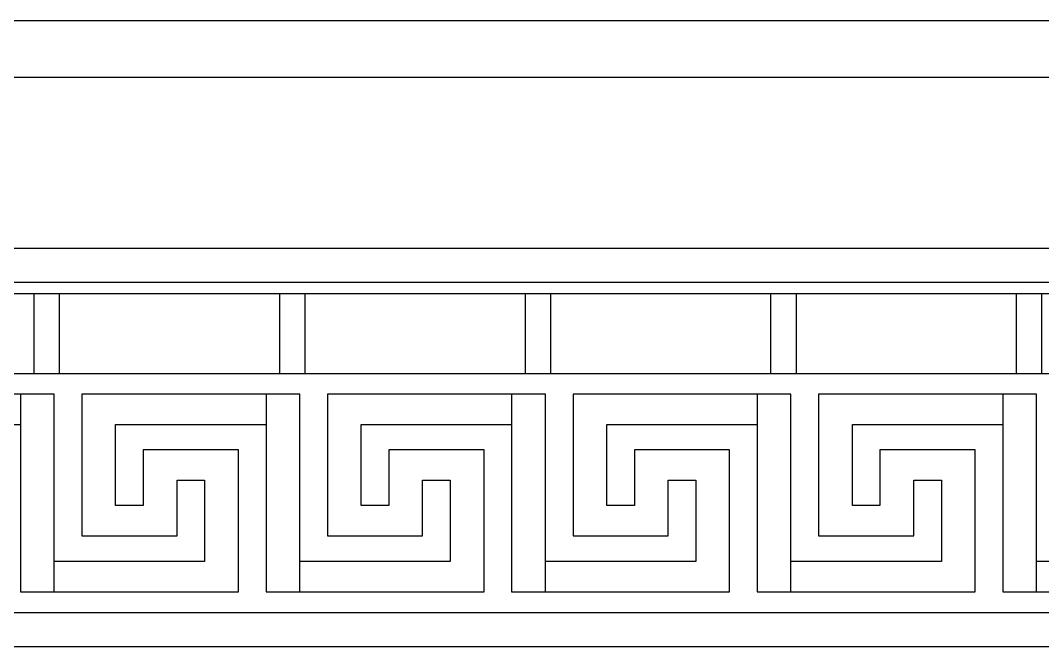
# Model space of a CAD drawing. Extents: x 1188826 to 1909461, y 608442 to 1651179.
# Drawn here: x 1660744 to 1661642, y 1033713 to 1034263 of the extents above; entities that cross this region are included whole.
import ezdxf

# ---------------------------------------------------------------- set-up
doc = ezdxf.new("R2010")
doc.units = 0
doc.header["$LTSCALE"] = 1000
doc.header["$MEASUREMENT"] = 0
doc.linetypes.add('ACAD_ISO10W100', pattern=[18.5, 12, -3, 0.5, -3])
doc.linetypes.add('DOTE', pattern=[2.42, 2, -0.2, 0.02, -0.2])
doc.layers.add('DOTE', color=19, linetype='DOTE', lineweight=9)
doc.layers.add('立面线', color=40, linetype='Continuous')

msp = doc.modelspace()

# ---------------------------------------------------------------- linework, layer by layer
at = {"layer": 'DOTE', "linetype": 'ACAD_ISO10W100', "ltscale": 100}
msp.add_line((1678232.76, 1034263.42), (1651532.77, 1034263.42), dxfattribs=at)
at = {"layer": '立面线'}
for p, q in [((1652331.47, 1034263.42), (1677432.81, 1034263.42)), ((1671834.39, 1034213.42), (1657933.48, 1034213.42)), ((1659033.67, 1034063.42), (1670733.66, 1034063.42)), ((1659063.67, 1034033.42), (1670703.66, 1034033.42)), ((1659063.67, 1034023.42), (1664878.66, 1034023.42)), ((1660755.78, 1033953.42), (1660755.78, 1034023.42)), ((1660777.78, 1034023.42), (1660777.78, 1033953.42)), ((1660971.61, 1033953.42), (1660971.61, 1034023.42)), ((1660993.61, 1034023.42), (1660993.61, 1033953.42)), ((1661187.45, 1033953.42), (1661187.45, 1034023.42)), ((1661209.45, 1034023.42), (1661209.45, 1033953.42)), ((1661403.29, 1033953.42), (1661403.29, 1034023.42)), ((1661425.29, 1034023.42), (1661425.29, 1033953.42)), ((1661619.12, 1033953.42), (1661619.12, 1034023.42)), ((1661641.12, 1034023.42), (1661641.12, 1033953.42)), ((1659085.73, 1033953.42), (1664878.66, 1033953.42)), ((1660773.35, 1033935.27), (1660581.78, 1033935.27)), ((1660743.66, 1033935.27), (1660743.66, 1033761.57)), ((1660773.35, 1033761.57), (1660773.35, 1033935.27)), ((1660797.62, 1033935.27), (1660797.62, 1033810.57)), ((1660989.19, 1033935.27), (1660797.62, 1033935.27)), ((1660959.5, 1033935.27), (1660959.5, 1033761.57)), ((1660989.19, 1033761.57), (1660989.19, 1033935.27)), ((1661013.46, 1033935.27), (1661013.46, 1033810.57)), ((1661205.02, 1033935.27), (1661013.46, 1033935.27)), ((1661175.33, 1033935.27), (1661175.33, 1033761.57)), ((1661205.02, 1033761.57), (1661205.02, 1033935.27)), ((1661229.29, 1033935.27), (1661229.29, 1033810.57)), ((1661420.86, 1033935.27), (1661229.29, 1033935.27)), ((1661391.17, 1033935.27), (1661391.17, 1033761.57)), ((1661420.86, 1033761.57), (1661420.86, 1033935.27)), ((1661445.13, 1033935.27), (1661445.13, 1033810.57)), ((1661636.69, 1033935.27), (1661445.13, 1033935.27)), ((1661607.01, 1033935.27), (1661607.01, 1033761.57)), ((1661636.69, 1033761.57), (1661636.69, 1033935.27)), ((1660611.47, 1033908.57), (1660743.66, 1033908.57)), ((1660827.31, 1033837.27), (1660827.31, 1033908.57)), ((1660827.31, 1033908.57), (1660959.5, 1033908.57)), ((1661043.15, 1033837.27), (1661043.15, 1033908.57)), ((1661043.15, 1033908.57), (1661175.33, 1033908.57)), ((1661258.98, 1033837.27), (1661258.98, 1033908.57)), ((1661258.98, 1033908.57), (1661391.17, 1033908.57)), ((1661474.82, 1033837.27), (1661474.82, 1033908.57)), ((1661474.82, 1033908.57), (1661607.01, 1033908.57)), ((1660851.58, 1033886.27), (1660851.58, 1033837.27)), ((1660935.23, 1033886.27), (1660851.58, 1033886.27)), ((1660935.23, 1033761.57), (1660935.23, 1033886.27)), ((1661067.42, 1033886.27), (1661067.42, 1033837.27)), ((1661151.06, 1033886.27), (1661067.42, 1033886.27)), ((1661151.06, 1033761.57), (1661151.06, 1033886.27)), ((1661283.25, 1033886.27), (1661283.25, 1033837.27)), ((1661366.9, 1033886.27), (1661283.25, 1033886.27)), ((1661366.9, 1033761.57), (1661366.9, 1033886.27)), ((1661499.09, 1033886.27), (1661499.09, 1033837.27)), ((1661582.74, 1033886.27), (1661499.09, 1033886.27)), ((1661582.74, 1033761.57), (1661582.74, 1033886.27)), ((1660881.27, 1033810.57), (1660881.27, 1033859.57)), ((1660881.27, 1033859.57), (1660905.54, 1033859.57)), ((1660905.54, 1033859.57), (1660905.54, 1033788.27)), ((1661097.1, 1033810.57), (1661097.1, 1033859.57)), ((1661097.1, 1033859.57), (1661121.37, 1033859.57)), ((1661121.37, 1033859.57), (1661121.37, 1033788.27)), ((1661312.94, 1033810.57), (1661312.94, 1033859.57)), ((1661312.94, 1033859.57), (1661337.21, 1033859.57)), ((1661337.21, 1033859.57), (1661337.21, 1033788.27)), ((1661528.78, 1033810.57), (1661528.78, 1033859.57)), ((1661528.78, 1033859.57), (1661553.05, 1033859.57)), ((1661553.05, 1033859.57), (1661553.05, 1033788.27)), ((1660851.58, 1033837.27), (1660827.31, 1033837.27)), ((1661067.42, 1033837.27), (1661043.15, 1033837.27)), ((1661283.25, 1033837.27), (1661258.98, 1033837.27)), ((1661499.09, 1033837.27), (1661474.82, 1033837.27)), ((1660797.62, 1033810.57), (1660881.27, 1033810.57)), ((1661013.46, 1033810.57), (1661097.1, 1033810.57)), ((1661229.29, 1033810.57), (1661312.94, 1033810.57)), ((1661445.13, 1033810.57), (1661528.78, 1033810.57)), ((1660905.54, 1033788.27), (1660773.35, 1033788.27)), ((1661121.37, 1033788.27), (1660989.19, 1033788.27)), ((1661337.21, 1033788.27), (1661205.02, 1033788.27)), ((1661553.05, 1033788.27), (1661420.86, 1033788.27)), ((1661768.88, 1033788.27), (1661636.69, 1033788.27)), ((1660743.66, 1033761.57), (1660935.23, 1033761.57)), ((1660959.5, 1033761.57), (1661151.06, 1033761.57)), ((1661175.33, 1033761.57), (1661366.9, 1033761.57)), ((1661391.17, 1033761.57), (1661582.74, 1033761.57)), ((1661607.01, 1033761.57), (1661798.57, 1033761.57)), ((1659320.33, 1033743.42), (1670446.98, 1033743.42)), ((1659383.67, 1033713.42), (1670383.66, 1033713.42))]:
    msp.add_line(p, q, dxfattribs=at)

doc.saveas('drawing.dxf')
